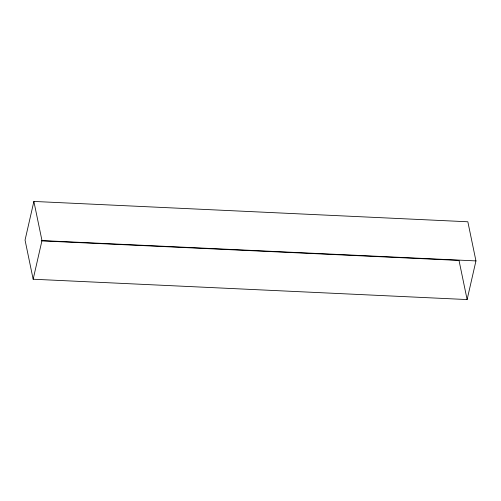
<?xml version="1.0" encoding="UTF-8"?>
<svg xmlns="http://www.w3.org/2000/svg" width="501" height="501" viewBox="0 0 501 501"><rect width="100%" height="100%" fill="white"/><g stroke="black" fill="none" stroke-linecap="round" stroke-linejoin="round"><path stroke-width="0.75" d="M33.88 201.44L25.05 240.092L33.154 279.226L467.12 299.56L475.95 260.908L467.846 221.774L33.88 201.44L41.984 240.574L33.154 279.226M41.984 240.574L475.95 260.908M41.47 240.862L459.016 260.426L467.12 299.56"/></g></svg>
